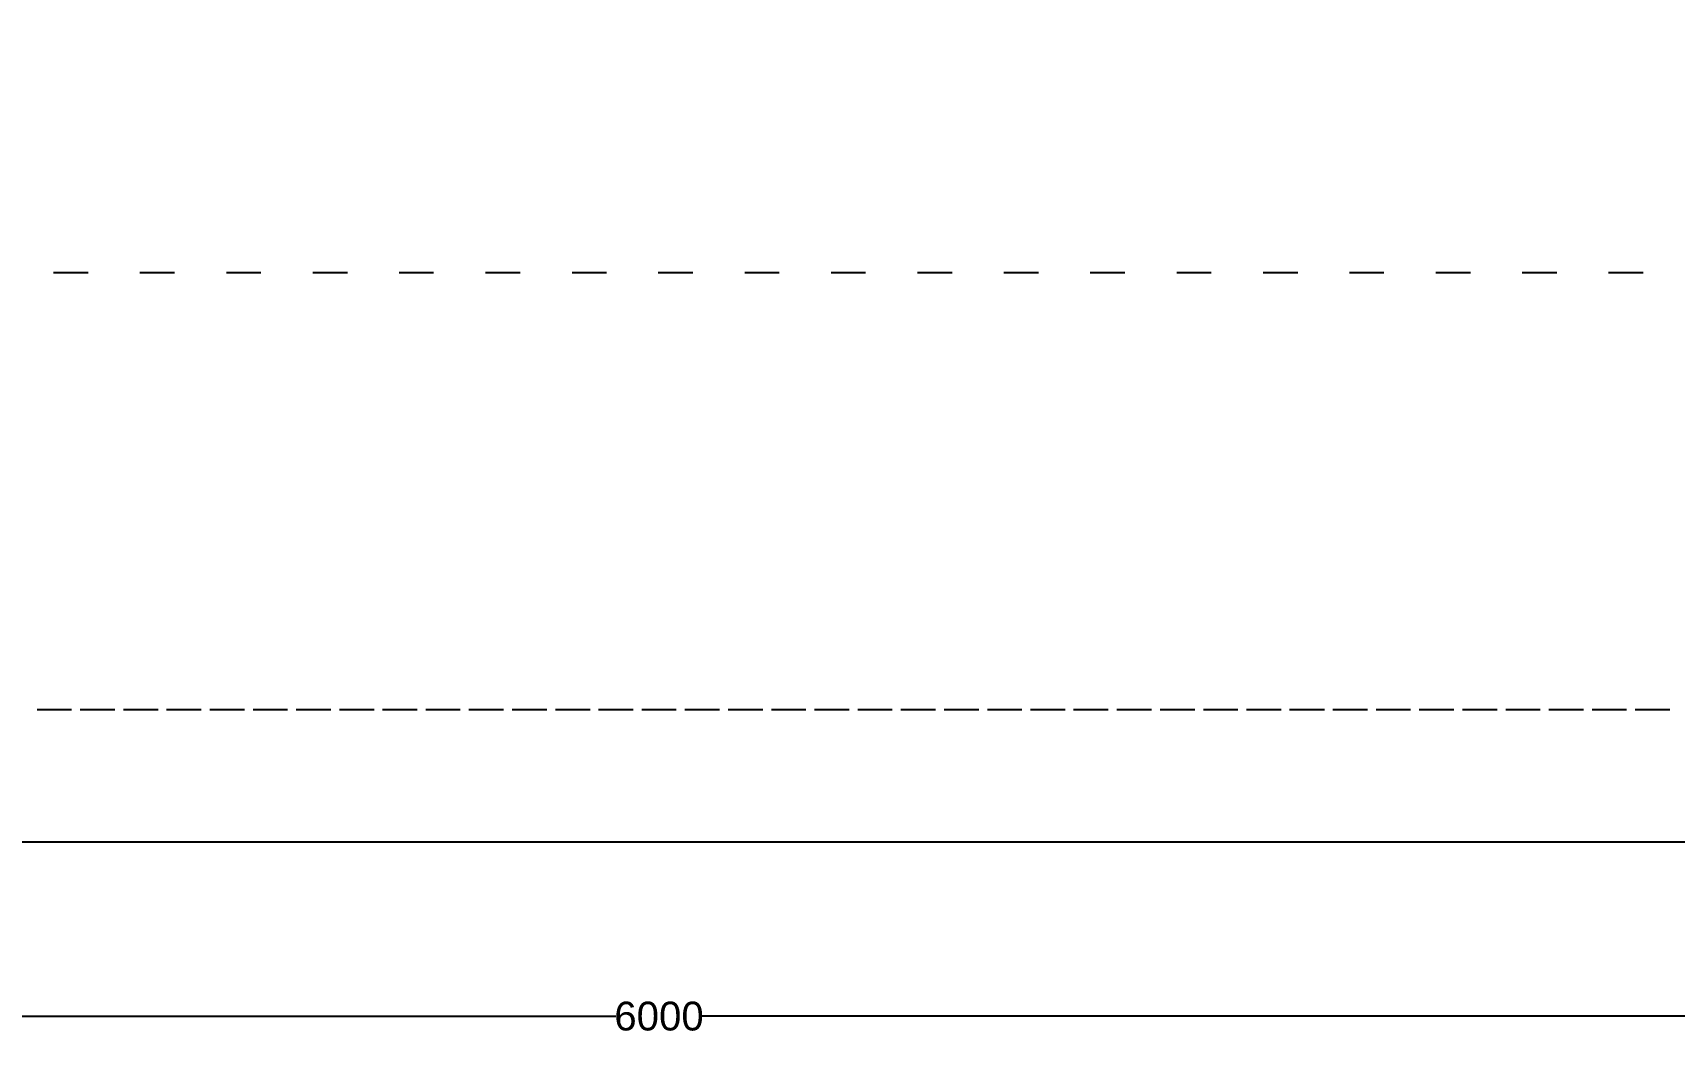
# Model space of a CAD drawing. Header units: inches. Extents: x -2470 to 6710, y 8071 to 14655.
# Drawn here: x 343 to 3193, y 9357 to 11097 of the extents above; entities that cross this region are included whole.
import ezdxf

# ---------------------------------------------------------------- set-up
doc = ezdxf.new("R2010")
doc.units = ezdxf.units.IN
doc.header["$MEASUREMENT"] = 0
doc.layers.add('PDF_0', color=7, linetype='Continuous')
doc.styles.get("Standard").update_dxf_attribs({"font": 'arial.ttf'})
doc.dimstyles.get("Standard").update_dxf_attribs({"dimtxt": 50, "dimasz": 50, "dimexe": 0.18, "dimexo": 0.0625, "dimgap": 0.09, "dimtad": 0, "dimtih": 1, "dimtoh": 1, "dimdec": 4, "dimzin": 0, "dimdsep": 46, "dimtxsty": 'Standard', "dimcen": 0.09, "dimadec": 0, "dimazin": 0, "dimtfac": 1, "dimtdec": 4, "dimtofl": 0, "dimtmove": 0, "dimatfit": 3, "dimfxl": 1, "dimtolj": 1, "dimtzin": 0, "dimarcsym": 0})

# ---------------------------------------------------------------- blocks, each defined once
blk = doc.blocks.new('*D3')
at = {"color": 0, "lineweight": -2, "transparency": 16777216}
for p, q in [((-1569.2, 9922.3), (-1569.2, 9389.5)), ((4430.5, 9922.3), (4430.5, 9389.5)), ((-1519.2, 9389.7), (1355.9, 9389.7)), ((4380.5, 9389.7), (1505.5, 9389.7))]:
    blk.add_line(p, q, dxfattribs=at)
at = {"color": 0, "transparency": 16777216}
for points in [[(-1519.2, 9398), (-1519.2, 9381.4), (-1569.2, 9389.7)], [(4380.5, 9398), (4380.5, 9381.4), (4430.5, 9389.7)]]:
    blk.add_solid(points, dxfattribs=at)
at = {"layer": 'Defpoints', "color": 0, "transparency": 16777216}
for p in [(-1569.2, 9922.4), (4430.5, 9922.4), (4430.5, 9389.7)]:
    blk.add_point(p, dxfattribs=at)
at = {"color": 0, "transparency": 16777216, "insert": (1430.7, 9389.7), "char_height": 50, "attachment_point": 5}
blk.add_mtext('\\A1;6000', dxfattribs=at)

msp = doc.modelspace()

# ---------------------------------------------------------------- linework, layer by layer
at = {"layer": 'PDF_0', "lineweight": 25}
msp.add_lwpolyline([(4660.48646, 9692.39939), (4660.48646, 14152.14727), (-1799.15605, 14152.14727), (-1799.15605, 9692.39939)], close=True, dxfattribs=at)
for points in [[(379.64946, 10680.86487), (439.62916, 10680.86487)], [(529.42734, 10680.86487), (589.40705, 10680.86487)], [(679.54797, 10680.86487), (739.52767, 10680.86487)], [(829.66859, 10680.86487), (889.6483, 10680.86487)], [(979.44648, 10680.86487), (1039.42618, 10680.86487)], [(1129.5671, 10680.86487), (1189.5468, 10680.86487)], [(1279.68773, 10680.86487), (1339.66743, 10680.86487)], [(1429.46561, 10680.86487), (1489.44531, 10680.86487)], [(1579.58624, 10680.86487), (1639.56594, 10680.86487)], [(1729.36412, 10680.86487), (1789.34382, 10680.86487)], [(1879.48475, 10680.86487), (1939.46445, 10680.86487)], [(2029.60537, 10680.86487), (2089.58507, 10680.86487)], [(2179.38326, 10680.86487), (2239.36296, 10680.86487)], [(2329.50388, 10680.86487), (2389.48358, 10680.86487)], [(2479.62451, 10680.86487), (2539.60421, 10680.86487)], [(2629.40239, 10680.86487), (2689.38209, 10680.86487)], [(2779.52301, 10680.86487), (2839.50272, 10680.86487)], [(2929.3009, 10680.86487), (2989.62334, 10680.86487)], [(3079.42152, 10680.86487), (3139.40123, 10680.86487)], [(350.8592, 9922.3787), (410.8389, 9922.3787)], [(425.91951, 9922.3787), (485.89922, 9922.3787)], [(500.97983, 9922.3787), (560.95953, 9922.3787)], [(575.6974, 9922.3787), (635.6771, 9922.3787)], [(650.75771, 9922.3787), (710.73741, 9922.3787)], [(725.81802, 9922.3787), (785.79773, 9922.3787)], [(800.87834, 9922.3787), (860.85804, 9922.3787)], [(875.93865, 9922.3787), (935.91835, 9922.3787)], [(950.65622, 9922.3787), (1010.63592, 9922.3787)], [(1025.71653, 9922.3787), (1085.69623, 9922.3787)], [(1100.77685, 9922.3787), (1160.75655, 9922.3787)], [(1175.83716, 9922.3787), (1235.81686, 9922.3787)], [(1250.89747, 9922.3787), (1310.87717, 9922.3787)], [(1325.61504, 9922.3787), (1385.93749, 9922.3787)], [(1400.67535, 9922.3787), (1460.65506, 9922.3787)], [(1475.73567, 9922.3787), (1535.71537, 9922.3787)], [(1550.79598, 9922.3787), (1610.77568, 9922.3787)], [(1625.85629, 9922.3787), (1685.83599, 9922.3787)], [(1700.91661, 9922.3787), (1760.89631, 9922.3787)], [(1775.63418, 9922.3787), (1835.61388, 9922.3787)], [(1850.69449, 9922.3787), (1910.67419, 9922.3787)], [(1925.7548, 9922.3787), (1985.7345, 9922.3787)], [(2000.81511, 9922.3787), (2060.79482, 9922.3787)], [(2075.87543, 9922.3787), (2135.85513, 9922.3787)], [(2150.593, 9922.3787), (2210.5727, 9922.3787)], [(2225.65331, 9922.3787), (2285.63301, 9922.3787)], [(2300.71362, 9922.3787), (2360.69333, 9922.3787)], [(2375.77394, 9922.3787), (2435.75364, 9922.3787)], [(2450.83425, 9922.3787), (2510.81395, 9922.3787)], [(2525.55182, 9922.3787), (2585.87426, 9922.3787)], [(2600.61213, 9922.3787), (2660.59183, 9922.3787)], [(2675.67244, 9922.3787), (2735.65215, 9922.3787)], [(2750.73276, 9922.3787), (2810.71246, 9922.3787)], [(2825.79307, 9922.3787), (2885.77277, 9922.3787)], [(2900.85338, 9922.3787), (2960.83308, 9922.3787)], [(2975.57095, 9922.3787), (3035.55066, 9922.3787)], [(3050.63127, 9922.3787), (3110.61097, 9922.3787)], [(3125.69158, 9922.3787), (3185.67128, 9922.3787)]]:
    msp.add_lwpolyline(points, dxfattribs=at)

# ---------------------------------------------------------------- dimensions: what is measured, and where the dimension line sits
dim = msp.add_linear_dim(base=(4430.50715, 9389.69006), p1=(-1569.17674, 9922.3787), p2=(4430.50715, 9922.3787), text='6000', dimstyle='Standard')
dim.commit()
dim.dimension.update_dxf_attribs({"geometry": '*D3', "text_midpoint": (1430.66521, 9389.69006)})

doc.saveas('drawing.dxf')
